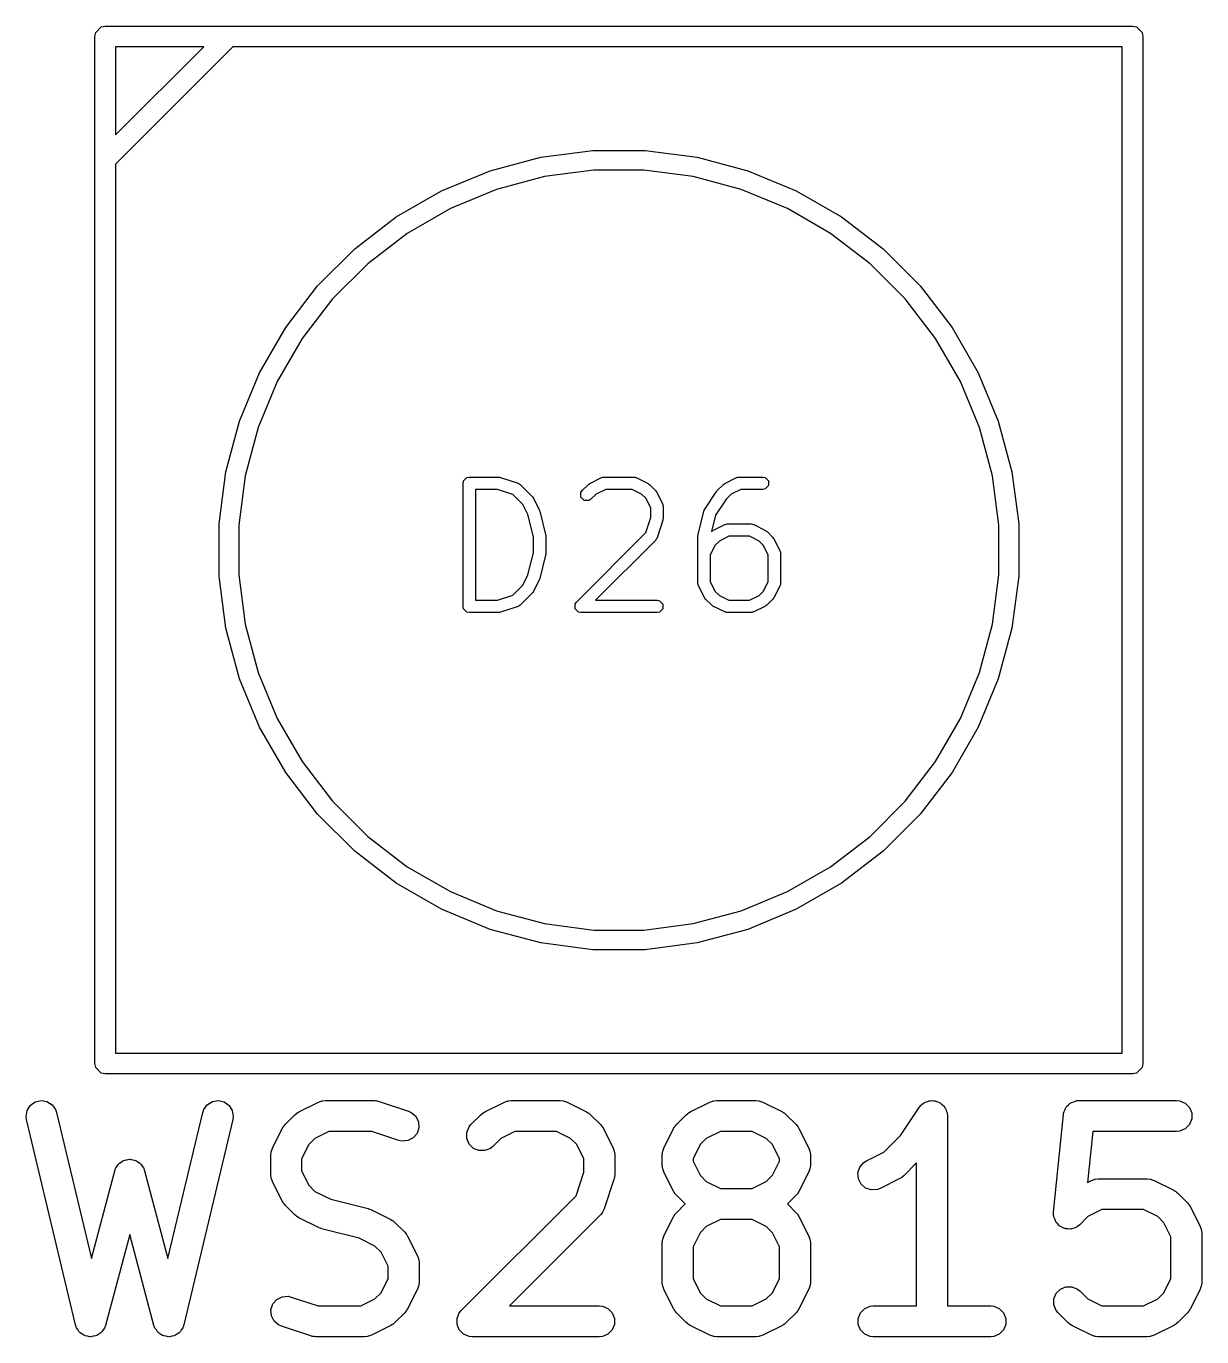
# Model space of a CAD drawing. Extents: x 4.17 to 6.89, y -6.18 to -1.34.
# Drawn here: x 4.2171 to 4.4424, y -2.4342 to -2.1831 of the extents above; entities that cross this region are included whole.
import ezdxf

# ---------------------------------------------------------------- set-up
doc = ezdxf.new("R2010")
doc.units = 0
doc.header["$MEASUREMENT"] = 0
doc.layers.add('BLACK', color=7, linetype='CONTINUOUS')

msp = doc.modelspace()

# ---------------------------------------------------------------- linework, layer by layer
at = {"layer": 'BLACK', "linetype": 'CONTINUOUS'}
for p, q in [((4.23031, -2.18504), (4.23046, -2.18429)), ((4.23031, -2.38189), (4.23031, -2.18504)), ((4.23046, -2.18429), (4.23153, -2.18322)), ((4.23153, -2.18322), (4.23228, -2.18307)), ((4.23228, -2.18307), (4.42913, -2.18307)), ((4.42913, -2.18307), (4.42989, -2.18322)), ((4.42989, -2.18322), (4.43095, -2.18429)), ((4.43095, -2.18429), (4.4311, -2.18504)), ((4.4311, -2.18504), (4.4311, -2.38189)), ((4.25672, -2.18701), (4.23425, -2.20948)), ((4.23425, -2.18701), (4.23425, -2.20391)), ((4.23425, -2.20391), (4.25115, -2.18701)), ((4.25115, -2.18701), (4.23425, -2.18701)), ((4.42717, -2.18701), (4.25672, -2.18701)), ((4.42717, -2.37992), (4.42717, -2.18701)), ((4.31573, -2.20817), (4.32569, -2.20686)), ((4.32569, -2.20686), (4.33573, -2.20686)), ((4.33573, -2.20686), (4.34569, -2.20817)), ((4.23425, -2.20948), (4.23425, -2.37992)), ((4.30603, -2.21077), (4.31573, -2.20817)), ((4.34569, -2.20817), (4.35539, -2.21077)), ((4.29675, -2.21461), (4.30603, -2.21077)), ((4.31647, -2.21188), (4.30725, -2.21435)), ((4.32593, -2.21063), (4.31647, -2.21188)), ((4.33548, -2.21063), (4.32593, -2.21063)), ((4.34495, -2.21188), (4.33548, -2.21063)), ((4.35417, -2.21435), (4.34495, -2.21188)), ((4.35539, -2.21077), (4.36466, -2.21461)), ((4.28806, -2.21963), (4.29675, -2.21461)), ((4.30725, -2.21435), (4.29843, -2.218)), ((4.36299, -2.218), (4.35417, -2.21435)), ((4.36466, -2.21461), (4.37336, -2.21963)), ((4.28009, -2.22574), (4.28806, -2.21963)), ((4.29843, -2.218), (4.29016, -2.22277)), ((4.37126, -2.22277), (4.36299, -2.218)), ((4.37336, -2.21963), (4.38133, -2.22574)), ((4.29016, -2.22277), (4.28258, -2.22859)), ((4.37883, -2.22859), (4.37126, -2.22277)), ((4.27299, -2.23285), (4.28009, -2.22574)), ((4.38133, -2.22574), (4.38843, -2.23285)), ((4.28258, -2.22859), (4.27583, -2.23534)), ((4.38559, -2.23534), (4.37883, -2.22859)), ((4.26688, -2.24081), (4.27299, -2.23285)), ((4.38843, -2.23285), (4.39454, -2.24081)), ((4.27583, -2.23534), (4.27002, -2.24291)), ((4.3914, -2.24291), (4.38559, -2.23534)), ((4.26185, -2.24951), (4.26688, -2.24081)), ((4.27002, -2.24291), (4.26525, -2.25118)), ((4.39617, -2.25118), (4.3914, -2.24291)), ((4.39454, -2.24081), (4.39956, -2.24951)), ((4.25801, -2.25879), (4.26185, -2.24951)), ((4.39956, -2.24951), (4.40341, -2.25879)), ((4.26525, -2.25118), (4.26159, -2.26)), ((4.39983, -2.26), (4.39617, -2.25118)), ((4.25541, -2.26849), (4.25801, -2.25879)), ((4.26159, -2.26), (4.25912, -2.26922)), ((4.4023, -2.26922), (4.39983, -2.26)), ((4.40341, -2.25879), (4.40601, -2.26849)), ((4.2541, -2.27844), (4.25541, -2.26849)), ((4.25912, -2.26922), (4.25787, -2.27869)), ((4.30084, -2.27065), (4.30093, -2.2702)), ((4.30093, -2.2702), (4.30157, -2.26956)), ((4.30157, -2.26956), (4.30202, -2.26947)), ((4.30202, -2.26947), (4.30765, -2.26947)), ((4.30765, -2.26947), (4.30783, -2.2695)), ((4.30783, -2.2695), (4.30802, -2.26953)), ((4.30802, -2.26953), (4.3114, -2.27065)), ((4.32512, -2.27072), (4.32737, -2.26959)), ((4.32737, -2.26959), (4.32743, -2.26958)), ((4.32743, -2.26958), (4.32744, -2.26956)), ((4.32744, -2.26956), (4.32763, -2.26952)), ((4.32763, -2.26952), (4.32781, -2.26947)), ((4.32781, -2.26947), (4.32784, -2.26948)), ((4.32784, -2.26948), (4.3279, -2.26947)), ((4.3279, -2.26947), (4.33352, -2.26947)), ((4.33352, -2.26947), (4.33358, -2.26948)), ((4.33358, -2.26948), (4.3336, -2.26947)), ((4.3336, -2.26947), (4.33379, -2.26952)), ((4.33379, -2.26952), (4.33397, -2.26956)), ((4.33397, -2.26956), (4.33399, -2.26958)), ((4.33399, -2.26958), (4.33405, -2.26959)), ((4.33405, -2.26959), (4.3363, -2.27072)), ((4.35099, -2.27072), (4.35324, -2.26959)), ((4.35324, -2.26959), (4.3533, -2.26958)), ((4.3533, -2.26958), (4.35332, -2.26956)), ((4.35332, -2.26956), (4.3535, -2.26952)), ((4.3535, -2.26952), (4.35368, -2.26947)), ((4.35368, -2.26947), (4.35371, -2.26948)), ((4.35371, -2.26948), (4.35377, -2.26947)), ((4.35377, -2.26947), (4.35827, -2.26947)), ((4.35827, -2.26947), (4.35872, -2.26956)), ((4.35872, -2.26956), (4.35936, -2.2702)), ((4.35936, -2.2702), (4.35936, -2.2711)), ((4.40354, -2.27869), (4.4023, -2.26922)), ((4.40601, -2.26849), (4.40732, -2.27844)), ((4.30084, -2.29427), (4.30084, -2.27065)), ((4.30746, -2.27183), (4.30321, -2.27183)), ((4.30321, -2.27183), (4.30321, -2.29309)), ((4.31039, -2.2728), (4.30746, -2.27183)), ((4.3123, -2.27472), (4.31039, -2.2728)), ((4.3114, -2.27065), (4.31145, -2.27068)), ((4.31145, -2.27068), (4.31148, -2.27068)), ((4.31148, -2.27068), (4.31163, -2.27079)), ((4.31163, -2.27079), (4.3118, -2.27088)), ((4.3118, -2.27088), (4.31181, -2.2709)), ((4.31181, -2.2709), (4.31186, -2.27094)), ((4.31186, -2.27094), (4.31411, -2.27319)), ((4.32343, -2.27245), (4.32369, -2.27206)), ((4.32343, -2.27335), (4.32343, -2.27245)), ((4.32369, -2.27206), (4.32481, -2.27094)), ((4.32481, -2.27094), (4.32497, -2.27083)), ((4.32497, -2.27083), (4.32512, -2.27072)), ((4.32635, -2.27274), (4.32536, -2.27373)), ((4.32818, -2.27183), (4.32635, -2.27274)), ((4.33324, -2.27183), (4.32818, -2.27183)), ((4.33507, -2.27274), (4.33324, -2.27183)), ((4.33592, -2.2736), (4.33507, -2.27274)), ((4.3363, -2.27072), (4.33645, -2.27083)), ((4.33645, -2.27083), (4.33661, -2.27094)), ((4.33661, -2.27094), (4.33773, -2.27206)), ((4.33773, -2.27206), (4.33784, -2.27222)), ((4.33784, -2.27222), (4.33795, -2.27237)), ((4.33795, -2.27237), (4.33908, -2.27462)), ((4.34716, -2.27562), (4.34941, -2.27224)), ((4.34941, -2.27224), (4.34949, -2.27216)), ((4.34949, -2.27216), (4.34956, -2.27206)), ((4.34956, -2.27206), (4.35068, -2.27094)), ((4.35068, -2.27094), (4.35084, -2.27083)), ((4.35084, -2.27083), (4.35099, -2.27072)), ((4.35222, -2.27274), (4.35131, -2.27365)), ((4.35405, -2.27183), (4.35222, -2.27274)), ((4.35827, -2.27183), (4.35405, -2.27183)), ((4.35872, -2.27174), (4.35827, -2.27183)), ((4.35936, -2.2711), (4.35872, -2.27174)), ((4.31328, -2.27668), (4.3123, -2.27472)), ((4.31411, -2.27319), (4.31421, -2.27334)), ((4.31421, -2.27334), (4.31433, -2.27349)), ((4.31433, -2.27349), (4.31545, -2.27574)), ((4.32407, -2.27399), (4.32343, -2.27335)), ((4.32497, -2.27399), (4.32407, -2.27399)), ((4.32536, -2.27373), (4.32497, -2.27399)), ((4.33684, -2.27543), (4.33592, -2.2736)), ((4.33684, -2.27721), (4.33684, -2.27543)), ((4.33908, -2.27462), (4.33909, -2.27468)), ((4.33909, -2.27468), (4.33911, -2.2747)), ((4.33911, -2.2747), (4.33915, -2.27488)), ((4.33915, -2.27488), (4.3392, -2.27506)), ((4.3392, -2.27506), (4.33919, -2.27509)), ((4.33919, -2.27509), (4.3392, -2.27515)), ((4.3392, -2.27515), (4.3392, -2.2774)), ((4.34708, -2.2758), (4.34716, -2.27562)), ((4.35131, -2.27365), (4.34924, -2.27676)), ((4.31434, -2.28092), (4.31328, -2.27668)), ((4.31545, -2.27574), (4.31549, -2.27587)), ((4.31549, -2.27587), (4.31554, -2.27599)), ((4.31554, -2.27599), (4.31667, -2.28048)), ((4.33586, -2.28013), (4.33684, -2.27721)), ((4.33914, -2.27777), (4.33802, -2.28114)), ((4.33916, -2.27758), (4.33914, -2.27777)), ((4.3392, -2.2774), (4.33916, -2.27758)), ((4.34587, -2.28048), (4.347, -2.27599)), ((4.347, -2.27599), (4.34708, -2.2758)), ((4.34924, -2.27676), (4.34845, -2.27993)), ((4.2541, -2.27869), (4.2541, -2.27844)), ((4.2541, -2.28849), (4.2541, -2.27869)), ((4.25787, -2.27869), (4.25787, -2.28824)), ((4.31667, -2.28048), (4.31668, -2.28063)), ((4.31668, -2.28063), (4.3167, -2.28077)), ((4.32256, -2.29343), (4.33586, -2.28013)), ((4.34584, -2.28077), (4.34587, -2.28063)), ((4.34587, -2.28063), (4.34587, -2.28048)), ((4.34845, -2.27993), (4.34859, -2.27983)), ((4.34859, -2.27983), (4.34874, -2.27971)), ((4.34874, -2.27971), (4.35099, -2.27859)), ((4.35099, -2.27859), (4.35105, -2.27857)), ((4.35105, -2.27857), (4.35107, -2.27856)), ((4.35107, -2.27856), (4.35125, -2.27852)), ((4.35125, -2.27852), (4.35143, -2.27847)), ((4.35143, -2.27847), (4.35146, -2.27848)), ((4.35146, -2.27848), (4.35152, -2.27847)), ((4.35152, -2.27847), (4.35602, -2.27847)), ((4.35602, -2.27847), (4.35608, -2.27848)), ((4.35608, -2.27848), (4.3561, -2.27847)), ((4.3561, -2.27847), (4.35628, -2.27852)), ((4.35628, -2.27852), (4.35647, -2.27856)), ((4.35647, -2.27856), (4.35649, -2.27857)), ((4.35649, -2.27857), (4.35655, -2.27859)), ((4.35655, -2.27859), (4.3588, -2.27971)), ((4.3588, -2.27971), (4.35895, -2.27983)), ((4.35895, -2.27983), (4.3591, -2.27994)), ((4.3591, -2.27994), (4.36023, -2.28106)), ((4.40354, -2.28824), (4.40354, -2.27869)), ((4.40732, -2.27844), (4.40732, -2.28849)), ((4.31434, -2.284), (4.31434, -2.28092)), ((4.3167, -2.28077), (4.3167, -2.28415)), ((4.33773, -2.28161), (4.32625, -2.29309)), ((4.33776, -2.28156), (4.33773, -2.28161)), ((4.33779, -2.28155), (4.33776, -2.28156)), ((4.33788, -2.28138), (4.33779, -2.28155)), ((4.33799, -2.28122), (4.33788, -2.28138)), ((4.33802, -2.28114), (4.33799, -2.2812)), ((4.33799, -2.2812), (4.33799, -2.28122)), ((4.34584, -2.28977), (4.34584, -2.28077)), ((4.34911, -2.2826), (4.3482, -2.28442)), ((4.34997, -2.28174), (4.34911, -2.2826)), ((4.3518, -2.28083), (4.34997, -2.28174)), ((4.35574, -2.28083), (4.3518, -2.28083)), ((4.35757, -2.28174), (4.35574, -2.28083)), ((4.35842, -2.2826), (4.35757, -2.28174)), ((4.35934, -2.28442), (4.35842, -2.2826)), ((4.36023, -2.28106), (4.36033, -2.28122)), ((4.36033, -2.28122), (4.36045, -2.28137)), ((4.36045, -2.28137), (4.36157, -2.28362)), ((4.31328, -2.28823), (4.31434, -2.284)), ((4.31667, -2.28443), (4.31554, -2.28893)), ((4.31668, -2.28429), (4.31667, -2.28443)), ((4.3167, -2.28415), (4.31668, -2.28429)), ((4.3482, -2.28442), (4.3482, -2.28949)), ((4.35934, -2.28949), (4.35934, -2.28442)), ((4.36157, -2.28362), (4.36159, -2.28367)), ((4.36159, -2.28367), (4.36161, -2.28369)), ((4.36161, -2.28369), (4.36165, -2.28388)), ((4.36165, -2.28388), (4.3617, -2.28406)), ((4.3617, -2.28406), (4.36169, -2.28409)), ((4.36169, -2.28409), (4.3617, -2.28415)), ((4.3617, -2.28415), (4.3617, -2.28977)), ((4.25541, -2.29844), (4.2541, -2.28849)), ((4.25787, -2.28824), (4.25912, -2.2977)), ((4.31039, -2.29211), (4.3123, -2.2902)), ((4.3123, -2.2902), (4.31328, -2.28823)), ((4.31545, -2.28917), (4.31433, -2.29142)), ((4.31549, -2.28905), (4.31545, -2.28917)), ((4.31554, -2.28893), (4.31549, -2.28905)), ((4.34585, -2.28983), (4.34584, -2.28977)), ((4.34584, -2.28985), (4.34585, -2.28983)), ((4.34589, -2.29004), (4.34584, -2.28985)), ((4.34593, -2.29022), (4.34589, -2.29004)), ((4.34595, -2.29024), (4.34593, -2.29022)), ((4.34596, -2.2903), (4.34595, -2.29024)), ((4.34709, -2.29255), (4.34596, -2.2903)), ((4.3482, -2.28949), (4.34911, -2.29132)), ((4.35842, -2.29132), (4.35934, -2.28949)), ((4.36157, -2.2903), (4.36045, -2.29255)), ((4.36159, -2.29024), (4.36157, -2.2903)), ((4.36161, -2.29022), (4.36159, -2.29024)), ((4.36165, -2.29004), (4.36161, -2.29022)), ((4.3617, -2.28985), (4.36165, -2.29004)), ((4.3617, -2.28977), (4.36169, -2.28983)), ((4.36169, -2.28983), (4.3617, -2.28985)), ((4.4023, -2.2977), (4.40354, -2.28824)), ((4.40732, -2.28849), (4.40601, -2.29844)), ((4.30321, -2.29309), (4.30746, -2.29309)), ((4.30746, -2.29309), (4.31039, -2.29211)), ((4.31411, -2.29173), (4.31186, -2.29398)), ((4.31421, -2.29157), (4.31411, -2.29173)), ((4.31433, -2.29142), (4.31421, -2.29157)), ((4.32625, -2.29309), (4.33802, -2.29309)), ((4.33802, -2.29309), (4.33847, -2.29318)), ((4.33847, -2.29318), (4.33911, -2.29382)), ((4.3472, -2.2927), (4.34709, -2.29255)), ((4.34731, -2.29286), (4.3472, -2.2927)), ((4.34843, -2.29398), (4.34731, -2.29286)), ((4.34911, -2.29132), (4.34997, -2.29217)), ((4.34997, -2.29217), (4.3518, -2.29309)), ((4.3518, -2.29309), (4.35574, -2.29309)), ((4.35574, -2.29309), (4.35757, -2.29217)), ((4.35757, -2.29217), (4.35842, -2.29132)), ((4.36023, -2.29286), (4.3591, -2.29398)), ((4.36033, -2.2927), (4.36023, -2.29286)), ((4.36045, -2.29255), (4.36033, -2.2927)), ((4.30093, -2.29472), (4.30084, -2.29427)), ((4.30157, -2.29536), (4.30093, -2.29472)), ((4.30093, -2.29472), (4.30093, -2.29472)), ((4.30202, -2.29545), (4.30157, -2.29536)), ((4.30765, -2.29545), (4.30202, -2.29545)), ((4.30783, -2.29541), (4.30765, -2.29545)), ((4.30802, -2.29539), (4.30783, -2.29541)), ((4.3114, -2.29427), (4.30802, -2.29539)), ((4.31145, -2.29424), (4.3114, -2.29427)), ((4.31148, -2.29424), (4.31145, -2.29424)), ((4.31163, -2.29413), (4.31148, -2.29424)), ((4.3118, -2.29404), (4.31163, -2.29413)), ((4.31181, -2.29401), (4.3118, -2.29404)), ((4.31186, -2.29398), (4.31181, -2.29401)), ((4.32231, -2.29382), (4.32256, -2.29343)), ((4.32231, -2.29472), (4.32231, -2.29382)), ((4.32231, -2.29382), (4.32231, -2.29382)), ((4.32295, -2.29536), (4.32231, -2.29472)), ((4.3234, -2.29545), (4.32295, -2.29536)), ((4.33802, -2.29545), (4.3234, -2.29545)), ((4.33847, -2.29536), (4.33802, -2.29545)), ((4.33911, -2.29472), (4.33847, -2.29536)), ((4.33911, -2.29382), (4.33911, -2.29472)), ((4.34859, -2.29409), (4.34843, -2.29398)), ((4.34874, -2.2942), (4.34859, -2.29409)), ((4.35099, -2.29533), (4.34874, -2.2942)), ((4.35105, -2.29534), (4.35099, -2.29533)), ((4.35107, -2.29536), (4.35105, -2.29534)), ((4.35125, -2.2954), (4.35107, -2.29536)), ((4.35143, -2.29545), (4.35125, -2.2954)), ((4.35146, -2.29544), (4.35143, -2.29545)), ((4.35152, -2.29545), (4.35146, -2.29544)), ((4.35602, -2.29545), (4.35152, -2.29545)), ((4.35608, -2.29544), (4.35602, -2.29545)), ((4.3561, -2.29545), (4.35608, -2.29544)), ((4.35628, -2.2954), (4.3561, -2.29545)), ((4.35647, -2.29536), (4.35628, -2.2954)), ((4.35649, -2.29534), (4.35647, -2.29536)), ((4.35655, -2.29533), (4.35649, -2.29534)), ((4.3588, -2.2942), (4.35655, -2.29533)), ((4.35895, -2.29409), (4.3588, -2.2942)), ((4.3591, -2.29398), (4.35895, -2.29409)), ((4.25912, -2.2977), (4.26159, -2.30693)), ((4.39983, -2.30693), (4.4023, -2.2977)), ((4.25801, -2.30814), (4.25541, -2.29844)), ((4.40601, -2.29844), (4.40341, -2.30814)), ((4.26185, -2.31742), (4.25801, -2.30814)), ((4.26159, -2.30693), (4.26525, -2.31575)), ((4.39617, -2.31575), (4.39983, -2.30693)), ((4.40341, -2.30814), (4.39956, -2.31742)), ((4.26525, -2.31575), (4.27002, -2.32402)), ((4.3914, -2.32402), (4.39617, -2.31575)), ((4.26688, -2.32612), (4.26185, -2.31742)), ((4.39956, -2.31742), (4.39454, -2.32612)), ((4.27002, -2.32402), (4.27583, -2.33159)), ((4.38559, -2.33159), (4.3914, -2.32402)), ((4.27299, -2.33408), (4.26688, -2.32612)), ((4.39454, -2.32612), (4.38843, -2.33408)), ((4.27583, -2.33159), (4.28258, -2.33834)), ((4.37883, -2.33834), (4.38559, -2.33159)), ((4.28009, -2.34118), (4.27299, -2.33408)), ((4.38843, -2.33408), (4.38133, -2.34118)), ((4.28258, -2.33834), (4.29016, -2.34415)), ((4.37126, -2.34415), (4.37883, -2.33834)), ((4.28806, -2.3473), (4.28009, -2.34118)), ((4.38133, -2.34118), (4.37336, -2.3473)), ((4.29016, -2.34415), (4.29843, -2.34893)), ((4.36299, -2.34893), (4.37126, -2.34415)), ((4.29675, -2.35232), (4.28806, -2.3473)), ((4.37336, -2.3473), (4.36466, -2.35232)), ((4.29843, -2.34893), (4.30725, -2.35258)), ((4.35417, -2.35258), (4.36299, -2.34893)), ((4.30603, -2.35616), (4.29675, -2.35232)), ((4.30725, -2.35258), (4.31647, -2.35505)), ((4.34495, -2.35505), (4.35417, -2.35258)), ((4.36466, -2.35232), (4.35539, -2.35616)), ((4.31647, -2.35505), (4.32593, -2.3563)), ((4.33548, -2.3563), (4.34495, -2.35505)), ((4.31573, -2.35876), (4.30603, -2.35616)), ((4.32593, -2.3563), (4.33548, -2.3563)), ((4.35539, -2.35616), (4.34569, -2.35876)), ((4.32569, -2.36007), (4.31573, -2.35876)), ((4.33573, -2.36007), (4.32569, -2.36007)), ((4.34569, -2.35876), (4.33573, -2.36007)), ((4.23425, -2.37992), (4.42717, -2.37992)), ((4.23046, -2.38264), (4.23031, -2.38189)), ((4.23153, -2.38371), (4.23046, -2.38264)), ((4.43095, -2.38264), (4.42989, -2.38371)), ((4.4311, -2.38189), (4.43095, -2.38264)), ((4.23228, -2.38386), (4.23153, -2.38371)), ((4.42913, -2.38386), (4.23228, -2.38386)), ((4.42989, -2.38371), (4.42913, -2.38386)), ((4.21715, -2.39203), (4.21733, -2.39089)), ((4.21733, -2.39089), (4.21793, -2.38991)), ((4.21793, -2.38991), (4.21887, -2.38924)), ((4.21887, -2.38924), (4.21999, -2.38897)), ((4.21999, -2.38897), (4.22112, -2.38915)), ((4.22112, -2.38915), (4.22211, -2.38976)), ((4.22211, -2.38976), (4.22278, -2.39069)), ((4.22278, -2.39069), (4.22297, -2.39124)), ((4.25097, -2.39124), (4.25116, -2.39069)), ((4.25116, -2.39069), (4.25183, -2.38976)), ((4.25183, -2.38976), (4.25282, -2.38915)), ((4.25282, -2.38915), (4.25395, -2.38897)), ((4.25395, -2.38897), (4.25507, -2.38924)), ((4.25507, -2.38924), (4.25601, -2.38991)), ((4.25601, -2.38991), (4.25661, -2.39089)), ((4.25661, -2.39089), (4.25679, -2.39203)), ((4.26915, -2.39131), (4.2694, -2.39116)), ((4.2694, -2.39116), (4.27315, -2.38928)), ((4.27315, -2.38928), (4.27369, -2.38907)), ((4.27369, -2.38907), (4.27379, -2.38907)), ((4.27379, -2.38907), (4.27389, -2.38903)), ((4.27389, -2.38903), (4.27447, -2.38897)), ((4.27447, -2.38897), (4.28384, -2.38897)), ((4.28384, -2.38897), (4.28413, -2.389)), ((4.28413, -2.389), (4.28421, -2.38899)), ((4.28421, -2.38899), (4.28431, -2.38902)), ((4.28431, -2.38902), (4.28442, -2.38903)), ((4.28442, -2.38903), (4.28449, -2.38906)), ((4.28449, -2.38906), (4.28477, -2.38912)), ((4.28477, -2.38912), (4.2904, -2.391)), ((4.2904, -2.391), (4.29093, -2.39123)), ((4.30477, -2.39131), (4.30502, -2.39116)), ((4.30502, -2.39116), (4.30877, -2.38928)), ((4.30877, -2.38928), (4.30931, -2.38907)), ((4.30931, -2.38907), (4.30941, -2.38907)), ((4.30941, -2.38907), (4.30951, -2.38903)), ((4.30951, -2.38903), (4.31009, -2.38897)), ((4.31009, -2.38897), (4.31946, -2.38897)), ((4.31946, -2.38897), (4.32004, -2.38903)), ((4.32004, -2.38903), (4.32013, -2.38907)), ((4.32013, -2.38907), (4.32024, -2.38907)), ((4.32024, -2.38907), (4.32078, -2.38928)), ((4.32078, -2.38928), (4.32453, -2.39116)), ((4.32453, -2.39116), (4.32478, -2.39131)), ((4.34414, -2.39131), (4.34439, -2.39116)), ((4.34439, -2.39116), (4.34814, -2.38928)), ((4.34814, -2.38928), (4.34868, -2.38907)), ((4.34868, -2.38907), (4.34878, -2.38907)), ((4.34878, -2.38907), (4.34888, -2.38903)), ((4.34888, -2.38903), (4.34946, -2.38897)), ((4.34946, -2.38897), (4.35696, -2.38897)), ((4.35696, -2.38897), (4.35753, -2.38903)), ((4.35753, -2.38903), (4.35763, -2.38907)), ((4.35763, -2.38907), (4.35774, -2.38907)), ((4.35774, -2.38907), (4.35828, -2.38928)), ((4.35828, -2.38928), (4.36203, -2.39116)), ((4.36203, -2.39116), (4.36227, -2.39131)), ((4.38466, -2.39567), (4.38824, -2.39028)), ((4.38824, -2.39028), (4.38825, -2.39028)), ((4.38825, -2.39028), (4.38861, -2.38984)), ((4.38825, -2.39028), (4.38825, -2.39028)), ((4.38825, -2.39028), (4.38825, -2.39028)), ((4.38861, -2.38984), (4.38885, -2.38967)), ((4.38885, -2.38967), (4.38906, -2.38947)), ((4.38906, -2.38947), (4.38933, -2.38936)), ((4.38933, -2.38936), (4.38957, -2.3892)), ((4.38957, -2.3892), (4.38985, -2.38914)), ((4.38985, -2.38914), (4.39013, -2.38903)), ((4.39013, -2.38903), (4.39041, -2.38903)), ((4.39041, -2.38903), (4.3907, -2.38897)), ((4.3907, -2.38897), (4.39098, -2.38903)), ((4.39098, -2.38903), (4.39128, -2.38903)), ((4.39128, -2.38903), (4.39154, -2.38914)), ((4.39154, -2.38914), (4.39183, -2.38919)), ((4.39183, -2.38919), (4.39207, -2.38936)), ((4.39207, -2.38936), (4.39234, -2.38947)), ((4.39234, -2.38947), (4.39255, -2.38967)), ((4.39255, -2.38967), (4.39279, -2.38983)), ((4.39279, -2.38983), (4.39295, -2.39007)), ((4.39295, -2.39007), (4.39316, -2.39028)), ((4.39316, -2.39028), (4.39327, -2.39055)), ((4.39327, -2.39055), (4.39343, -2.39079)), ((4.39343, -2.39079), (4.39349, -2.39108)), ((4.39349, -2.39108), (4.3936, -2.39135)), ((4.41595, -2.39128), (4.416, -2.39106)), ((4.416, -2.39106), (4.4162, -2.39068)), ((4.4162, -2.39068), (4.41637, -2.39028)), ((4.41637, -2.39028), (4.41647, -2.39018)), ((4.41647, -2.39018), (4.41654, -2.39005)), ((4.41654, -2.39005), (4.41688, -2.38977)), ((4.41688, -2.38977), (4.41718, -2.38947)), ((4.41718, -2.38947), (4.41732, -2.38941)), ((4.41732, -2.38941), (4.41743, -2.38932)), ((4.41743, -2.38932), (4.41785, -2.38919)), ((4.41785, -2.38919), (4.41825, -2.38903)), ((4.41825, -2.38903), (4.41847, -2.389)), ((4.41847, -2.389), (4.41854, -2.38898)), ((4.41854, -2.38898), (4.41861, -2.38899)), ((4.41861, -2.38899), (4.41882, -2.38897)), ((4.41882, -2.38897), (4.43757, -2.38897)), ((4.43757, -2.38897), (4.43815, -2.38903)), ((4.43815, -2.38903), (4.43921, -2.38947)), ((4.43921, -2.38947), (4.44003, -2.39028)), ((4.44003, -2.39028), (4.44047, -2.39135)), ((4.21723, -2.39261), (4.21715, -2.39203)), ((4.2266, -2.43198), (4.21723, -2.39261)), ((4.22297, -2.39124), (4.22963, -2.41922)), ((4.24431, -2.41922), (4.25097, -2.39124)), ((4.25672, -2.39261), (4.24734, -2.43198)), ((4.25679, -2.39203), (4.25672, -2.39261)), ((4.26657, -2.39381), (4.26675, -2.39358)), ((4.26675, -2.39358), (4.26863, -2.39171)), ((4.26863, -2.39171), (4.26885, -2.39152)), ((4.26885, -2.39152), (4.26891, -2.39146)), ((4.26891, -2.39146), (4.26899, -2.39141)), ((4.26899, -2.39141), (4.26908, -2.39134)), ((4.26908, -2.39134), (4.26915, -2.39131)), ((4.29093, -2.39123), (4.2918, -2.39199)), ((4.2918, -2.39199), (4.29231, -2.39302)), ((4.29231, -2.39302), (4.29239, -2.39417)), ((4.30201, -2.39403), (4.30237, -2.39358)), ((4.30237, -2.39358), (4.30425, -2.39171)), ((4.30425, -2.39171), (4.30448, -2.39152)), ((4.30448, -2.39152), (4.30453, -2.39146)), ((4.30453, -2.39146), (4.30462, -2.39141)), ((4.30462, -2.39141), (4.3047, -2.39134)), ((4.3047, -2.39134), (4.30477, -2.39131)), ((4.32478, -2.39131), (4.32485, -2.39134)), ((4.32485, -2.39134), (4.32493, -2.39141)), ((4.32493, -2.39141), (4.32502, -2.39146)), ((4.32502, -2.39146), (4.32507, -2.39152)), ((4.32507, -2.39152), (4.3253, -2.39171)), ((4.3253, -2.39171), (4.32717, -2.39358)), ((4.32717, -2.39358), (4.32736, -2.39381)), ((4.34156, -2.39381), (4.34174, -2.39358)), ((4.34174, -2.39358), (4.34362, -2.39171)), ((4.34362, -2.39171), (4.34385, -2.39152)), ((4.34385, -2.39152), (4.3439, -2.39146)), ((4.3439, -2.39146), (4.34399, -2.39141)), ((4.34399, -2.39141), (4.34407, -2.39134)), ((4.34407, -2.39134), (4.34414, -2.39131)), ((4.36227, -2.39131), (4.36235, -2.39134)), ((4.36235, -2.39134), (4.36243, -2.39141)), ((4.36243, -2.39141), (4.36252, -2.39146)), ((4.36252, -2.39146), (4.36257, -2.39152)), ((4.36257, -2.39152), (4.36279, -2.39171)), ((4.36279, -2.39171), (4.36467, -2.39358)), ((4.36467, -2.39358), (4.36485, -2.39381)), ((4.3936, -2.39135), (4.39365, -2.39192)), ((4.39365, -2.39192), (4.39365, -2.39192)), ((4.39365, -2.39192), (4.39365, -2.39192)), ((4.39365, -2.39192), (4.39365, -2.39192)), ((4.39365, -2.39192), (4.39365, -2.42834)), ((4.41401, -2.41038), (4.41588, -2.39163)), ((4.41588, -2.39163), (4.41593, -2.39142)), ((4.41593, -2.39135), (4.41595, -2.39128)), ((4.41593, -2.39142), (4.41593, -2.39135)), ((4.44003, -2.39356), (4.43921, -2.39438)), ((4.44047, -2.3925), (4.44003, -2.39356)), ((4.44047, -2.39135), (4.44047, -2.3925)), ((4.26433, -2.3981), (4.2662, -2.39435)), ((4.2662, -2.39435), (4.26636, -2.3941)), ((4.26636, -2.3941), (4.26639, -2.39403)), ((4.26639, -2.39403), (4.26645, -2.39395)), ((4.26645, -2.39395), (4.26651, -2.39386)), ((4.26651, -2.39386), (4.26657, -2.39381)), ((4.27516, -2.39487), (4.27247, -2.39622)), ((4.28336, -2.39487), (4.27516, -2.39487)), ((4.28853, -2.3966), (4.28336, -2.39487)), ((4.29127, -2.39613), (4.29024, -2.39664)), ((4.29203, -2.39526), (4.29127, -2.39613)), ((4.29239, -2.39417), (4.29203, -2.39526)), ((4.30157, -2.3951), (4.30201, -2.39403)), ((4.30157, -2.39625), (4.30157, -2.3951)), ((4.31078, -2.39487), (4.30809, -2.39622)), ((4.31876, -2.39487), (4.31078, -2.39487)), ((4.32146, -2.39622), (4.31876, -2.39487)), ((4.32736, -2.39381), (4.32742, -2.39386)), ((4.32742, -2.39386), (4.32747, -2.39395)), ((4.32747, -2.39395), (4.32754, -2.39403)), ((4.32754, -2.39403), (4.32757, -2.3941)), ((4.32757, -2.3941), (4.32773, -2.39435)), ((4.32773, -2.39435), (4.3296, -2.3981)), ((4.33932, -2.3981), (4.34119, -2.39435)), ((4.34119, -2.39435), (4.34135, -2.3941)), ((4.34135, -2.3941), (4.34138, -2.39403)), ((4.34138, -2.39403), (4.34144, -2.39395)), ((4.34144, -2.39395), (4.3415, -2.39386)), ((4.3415, -2.39386), (4.34156, -2.39381)), ((4.35015, -2.39487), (4.34746, -2.39622)), ((4.35626, -2.39487), (4.35015, -2.39487)), ((4.35896, -2.39622), (4.35626, -2.39487)), ((4.36485, -2.39381), (4.36491, -2.39386)), ((4.36491, -2.39386), (4.36497, -2.39395)), ((4.36497, -2.39395), (4.36503, -2.39403)), ((4.36503, -2.39403), (4.36506, -2.3941)), ((4.36506, -2.3941), (4.36522, -2.39435)), ((4.36522, -2.39435), (4.3671, -2.3981)), ((4.38145, -2.39887), (4.38466, -2.39567)), ((4.42149, -2.39487), (4.42052, -2.40465)), ((4.43757, -2.39487), (4.42149, -2.39487)), ((4.43815, -2.39482), (4.43757, -2.39487)), ((4.43921, -2.39438), (4.43815, -2.39482)), ((4.26411, -2.39875), (4.26412, -2.39864)), ((4.26412, -2.39864), (4.26433, -2.3981)), ((4.27127, -2.39742), (4.26992, -2.40012)), ((4.27247, -2.39622), (4.27127, -2.39742)), ((4.28909, -2.39673), (4.28853, -2.3966)), ((4.29024, -2.39664), (4.28909, -2.39673)), ((4.30201, -2.39731), (4.30157, -2.39625)), ((4.30282, -2.39813), (4.30201, -2.39731)), ((4.30389, -2.39857), (4.30282, -2.39813)), ((4.30504, -2.39857), (4.30389, -2.39857)), ((4.3061, -2.39813), (4.30504, -2.39857)), ((4.30655, -2.39776), (4.3061, -2.39813)), ((4.30809, -2.39622), (4.30655, -2.39776)), ((4.32266, -2.39742), (4.32146, -2.39622)), ((4.32401, -2.40012), (4.32266, -2.39742)), ((4.3296, -2.3981), (4.32981, -2.39864)), ((4.32981, -2.39864), (4.32981, -2.39875)), ((4.3391, -2.39875), (4.33911, -2.39864)), ((4.33911, -2.39864), (4.33932, -2.3981)), ((4.34626, -2.39742), (4.34491, -2.40012)), ((4.34746, -2.39622), (4.34626, -2.39742)), ((4.36015, -2.39742), (4.35896, -2.39622)), ((4.3615, -2.40012), (4.36015, -2.39742)), ((4.3671, -2.3981), (4.3673, -2.39864)), ((4.3673, -2.39864), (4.36731, -2.39875)), ((4.23456, -2.40156), (4.23475, -2.40122)), ((4.23475, -2.40122), (4.2349, -2.4011)), ((4.2349, -2.4011), (4.23502, -2.40095)), ((4.23502, -2.40095), (4.23536, -2.40076)), ((4.23536, -2.40076), (4.23567, -2.40052)), ((4.23567, -2.40052), (4.23585, -2.40047)), ((4.23585, -2.40047), (4.23602, -2.40038)), ((4.23602, -2.40038), (4.2364, -2.40032)), ((4.2364, -2.40032), (4.23678, -2.40022)), ((4.23678, -2.40022), (4.23697, -2.40025)), ((4.23697, -2.40025), (4.23716, -2.40022)), ((4.23716, -2.40022), (4.23754, -2.40032)), ((4.23754, -2.40032), (4.23792, -2.40038)), ((4.23792, -2.40038), (4.23809, -2.40047)), ((4.23809, -2.40047), (4.23827, -2.40052)), ((4.23827, -2.40052), (4.23858, -2.40076)), ((4.23858, -2.40076), (4.23892, -2.40095)), ((4.23892, -2.40095), (4.23904, -2.4011)), ((4.23904, -2.4011), (4.23919, -2.40122)), ((4.23919, -2.40122), (4.23938, -2.40156)), ((4.26401, -2.39942), (4.26407, -2.39885)), ((4.26401, -2.40317), (4.26401, -2.39942)), ((4.26407, -2.39885), (4.26411, -2.39875)), ((4.26992, -2.40012), (4.26992, -2.40247)), ((4.32401, -2.40269), (4.32401, -2.40012)), ((4.32981, -2.39875), (4.32986, -2.39885)), ((4.32986, -2.39885), (4.32991, -2.39942)), ((4.32991, -2.39942), (4.32991, -2.40317)), ((4.339, -2.39942), (4.33906, -2.39885)), ((4.339, -2.4013), (4.339, -2.39942)), ((4.33906, -2.39885), (4.3391, -2.39875)), ((4.34491, -2.40012), (4.34491, -2.4006)), ((4.34491, -2.4006), (4.34626, -2.4033)), ((4.36015, -2.4033), (4.3615, -2.4006)), ((4.3615, -2.4006), (4.3615, -2.40012)), ((4.36731, -2.39875), (4.36735, -2.39885)), ((4.36735, -2.39885), (4.36741, -2.39942)), ((4.36741, -2.39942), (4.36741, -2.4013)), ((4.37689, -2.40171), (4.37764, -2.40084)), ((4.37764, -2.40084), (4.37813, -2.40053)), ((4.37813, -2.40053), (4.38145, -2.39887)), ((4.38775, -2.40093), (4.38529, -2.40338)), ((4.38775, -2.42834), (4.38775, -2.40093)), ((4.22963, -2.41922), (4.23412, -2.40241)), ((4.23412, -2.40241), (4.23417, -2.40227)), ((4.23417, -2.40227), (4.23418, -2.40222)), ((4.23418, -2.40222), (4.23421, -2.40215)), ((4.23421, -2.40215), (4.23432, -2.40187)), ((4.23432, -2.40187), (4.23456, -2.40156)), ((4.23938, -2.40156), (4.23962, -2.40187)), ((4.23962, -2.40187), (4.23973, -2.40215)), ((4.23973, -2.40215), (4.23977, -2.40222)), ((4.23977, -2.40222), (4.23977, -2.40227)), ((4.23977, -2.40227), (4.23982, -2.40241)), ((4.23982, -2.40241), (4.24431, -2.41922)), ((4.26407, -2.40375), (4.26401, -2.40317)), ((4.26992, -2.40247), (4.27127, -2.40517)), ((4.3225, -2.4072), (4.32401, -2.40269)), ((4.32987, -2.40364), (4.32986, -2.40375)), ((4.32989, -2.40354), (4.32987, -2.40364)), ((4.32991, -2.40317), (4.32988, -2.40346)), ((4.32988, -2.40346), (4.32989, -2.40354)), ((4.33906, -2.40187), (4.339, -2.4013)), ((4.3391, -2.40197), (4.33906, -2.40187)), ((4.33911, -2.40208), (4.3391, -2.40197)), ((4.33932, -2.40262), (4.33911, -2.40208)), ((4.34119, -2.40637), (4.33932, -2.40262)), ((4.34626, -2.4033), (4.34746, -2.40449)), ((4.35896, -2.40449), (4.36015, -2.4033)), ((4.3671, -2.40262), (4.36522, -2.40637)), ((4.3673, -2.40208), (4.3671, -2.40262)), ((4.36731, -2.40197), (4.3673, -2.40208)), ((4.36735, -2.40187), (4.36731, -2.40197)), ((4.36741, -2.4013), (4.36735, -2.40187)), ((4.37652, -2.4028), (4.37689, -2.40171)), ((4.3766, -2.40395), (4.37652, -2.4028)), ((4.38492, -2.40368), (4.38484, -2.40375)), ((4.38501, -2.40363), (4.38492, -2.40368)), ((4.38506, -2.40357), (4.38501, -2.40363)), ((4.38529, -2.40338), (4.38506, -2.40357)), ((4.26411, -2.40384), (4.26407, -2.40375)), ((4.26412, -2.40395), (4.26411, -2.40384)), ((4.26433, -2.40449), (4.26412, -2.40395)), ((4.2662, -2.40824), (4.26433, -2.40449)), ((4.27127, -2.40517), (4.27247, -2.40637)), ((4.32976, -2.4041), (4.32789, -2.40973)), ((4.32983, -2.40382), (4.32976, -2.4041)), ((4.32986, -2.40375), (4.32983, -2.40382)), ((4.34746, -2.40449), (4.35015, -2.40584)), ((4.35015, -2.40584), (4.35626, -2.40584)), ((4.35626, -2.40584), (4.35896, -2.40449)), ((4.37712, -2.40498), (4.3766, -2.40395)), ((4.37799, -2.40574), (4.37712, -2.40498)), ((4.37908, -2.4061), (4.37799, -2.40574)), ((4.38023, -2.40602), (4.37908, -2.4061)), ((4.38077, -2.40581), (4.38023, -2.40602)), ((4.38452, -2.40394), (4.38077, -2.40581)), ((4.38477, -2.40378), (4.38452, -2.40394)), ((4.38484, -2.40375), (4.38477, -2.40378)), ((4.42052, -2.40465), (4.42125, -2.40428)), ((4.42125, -2.40428), (4.42179, -2.40407)), ((4.42179, -2.40407), (4.4219, -2.40406)), ((4.4219, -2.40406), (4.422, -2.40402)), ((4.422, -2.40402), (4.42257, -2.40397)), ((4.42257, -2.40397), (4.43195, -2.40397)), ((4.43195, -2.40397), (4.43252, -2.40402)), ((4.43252, -2.40402), (4.43262, -2.40406)), ((4.43262, -2.40406), (4.43273, -2.40407)), ((4.43273, -2.40407), (4.43327, -2.40428)), ((4.43327, -2.40428), (4.43702, -2.40615)), ((4.43702, -2.40615), (4.43726, -2.40631)), ((4.26636, -2.40849), (4.2662, -2.40824)), ((4.26639, -2.40856), (4.26636, -2.40849)), ((4.26645, -2.40864), (4.26639, -2.40856)), ((4.26651, -2.40873), (4.26645, -2.40864)), ((4.26657, -2.40878), (4.26651, -2.40873)), ((4.27247, -2.40637), (4.2755, -2.40788)), ((4.2755, -2.40788), (4.28268, -2.40968)), ((4.3005, -2.4292), (4.3225, -2.4072)), ((4.34135, -2.40661), (4.34119, -2.40637)), ((4.34138, -2.40669), (4.34135, -2.40661)), ((4.34144, -2.40677), (4.34138, -2.40669)), ((4.3415, -2.40686), (4.34144, -2.40677)), ((4.34156, -2.40691), (4.3415, -2.40686)), ((4.34174, -2.40713), (4.34156, -2.40691)), ((4.34341, -2.40879), (4.34174, -2.40713)), ((4.36467, -2.40713), (4.36301, -2.40879)), ((4.36485, -2.40691), (4.36467, -2.40713)), ((4.36491, -2.40686), (4.36485, -2.40691)), ((4.36497, -2.40677), (4.36491, -2.40686)), ((4.36503, -2.40669), (4.36497, -2.40677)), ((4.36506, -2.40661), (4.36503, -2.40669)), ((4.36522, -2.40637), (4.36506, -2.40661)), ((4.43726, -2.40631), (4.43734, -2.40634)), ((4.43734, -2.40634), (4.43742, -2.40641)), ((4.43742, -2.40641), (4.43751, -2.40646)), ((4.43751, -2.40646), (4.43756, -2.40652)), ((4.43756, -2.40652), (4.43778, -2.40671)), ((4.43778, -2.40671), (4.43966, -2.40858)), ((4.43966, -2.40858), (4.43984, -2.40881)), ((4.26675, -2.40901), (4.26657, -2.40878)), ((4.26863, -2.41088), (4.26675, -2.40901)), ((4.26885, -2.41107), (4.26863, -2.41088)), ((4.26891, -2.41113), (4.26885, -2.41107)), ((4.26899, -2.41118), (4.26891, -2.41113)), ((4.26908, -2.41125), (4.26899, -2.41118)), ((4.26915, -2.41128), (4.26908, -2.41125)), ((4.28268, -2.40968), (4.28272, -2.40969)), ((4.28272, -2.40969), (4.28274, -2.4097)), ((4.28274, -2.4097), (4.28298, -2.40979)), ((4.28298, -2.40979), (4.28323, -2.40987)), ((4.28323, -2.40987), (4.28324, -2.40989)), ((4.28324, -2.40989), (4.28329, -2.4099)), ((4.28329, -2.4099), (4.28703, -2.41178)), ((4.32717, -2.41088), (4.30972, -2.42834)), ((4.32754, -2.41044), (4.32717, -2.41088)), ((4.32758, -2.41034), (4.32754, -2.41044)), ((4.32765, -2.41026), (4.32758, -2.41034)), ((4.32789, -2.40973), (4.32765, -2.41026)), ((4.33932, -2.41497), (4.34119, -2.41122)), ((4.34119, -2.41122), (4.34135, -2.41098)), ((4.34135, -2.41098), (4.34138, -2.4109)), ((4.34138, -2.4109), (4.34144, -2.41082)), ((4.34144, -2.41082), (4.3415, -2.41073)), ((4.3415, -2.41073), (4.34156, -2.41068)), ((4.34156, -2.41068), (4.34174, -2.41046)), ((4.34174, -2.41046), (4.34341, -2.40879)), ((4.36301, -2.40879), (4.36467, -2.41046)), ((4.36467, -2.41046), (4.36485, -2.41068)), ((4.36485, -2.41068), (4.36491, -2.41073)), ((4.36491, -2.41073), (4.36497, -2.41082)), ((4.36497, -2.41082), (4.36503, -2.4109)), ((4.36503, -2.4109), (4.36506, -2.41098)), ((4.36506, -2.41098), (4.36522, -2.41122)), ((4.36522, -2.41122), (4.3671, -2.41497)), ((4.41401, -2.41095), (4.41401, -2.41038)), ((4.41405, -2.4111), (4.41401, -2.41095)), ((4.41405, -2.41125), (4.41405, -2.4111)), ((4.41422, -2.41164), (4.41405, -2.41125)), ((4.42057, -2.41122), (4.41904, -2.41276)), ((4.42327, -2.40987), (4.42057, -2.41122)), ((4.43125, -2.40987), (4.42327, -2.40987)), ((4.43395, -2.41122), (4.43125, -2.40987)), ((4.43514, -2.41242), (4.43395, -2.41122)), ((4.43984, -2.40881), (4.4399, -2.40886)), ((4.4399, -2.40886), (4.43996, -2.40895)), ((4.43996, -2.40895), (4.44003, -2.40903)), ((4.44003, -2.40903), (4.44006, -2.4091)), ((4.44006, -2.4091), (4.44021, -2.40935)), ((4.44021, -2.40935), (4.44209, -2.4131)), ((4.2694, -2.41144), (4.26915, -2.41128)), ((4.27315, -2.41331), (4.2694, -2.41144)), ((4.27319, -2.41333), (4.27315, -2.41331)), ((4.2732, -2.41334), (4.27319, -2.41333)), ((4.27345, -2.41343), (4.2732, -2.41334)), ((4.27369, -2.41352), (4.27345, -2.41343)), ((4.27371, -2.41352), (4.27369, -2.41352)), ((4.27375, -2.41353), (4.27371, -2.41352)), ((4.28093, -2.41533), (4.27375, -2.41353)), ((4.28703, -2.41178), (4.28728, -2.41193)), ((4.28728, -2.41193), (4.28735, -2.41196)), ((4.28735, -2.41196), (4.28744, -2.41203)), ((4.28744, -2.41203), (4.28752, -2.41209)), ((4.28752, -2.41209), (4.28758, -2.41215)), ((4.28758, -2.41215), (4.2878, -2.41233)), ((4.2878, -2.41233), (4.28968, -2.41421)), ((4.34746, -2.4131), (4.34626, -2.41429)), ((4.35015, -2.41175), (4.34746, -2.4131)), ((4.35626, -2.41175), (4.35015, -2.41175)), ((4.35896, -2.4131), (4.35626, -2.41175)), ((4.36015, -2.41429), (4.35896, -2.4131)), ((4.41434, -2.41206), (4.41422, -2.41164)), ((4.41444, -2.41217), (4.41434, -2.41206)), ((4.41449, -2.41231), (4.41444, -2.41217)), ((4.4148, -2.41262), (4.41449, -2.41231)), ((4.41507, -2.41295), (4.4148, -2.41262)), ((4.4152, -2.41302), (4.41507, -2.41295)), ((4.41531, -2.41312), (4.4152, -2.41302)), ((4.41571, -2.41329), (4.41531, -2.41312)), ((4.41609, -2.41349), (4.41571, -2.41329)), ((4.41623, -2.41351), (4.41609, -2.41349)), ((4.41637, -2.41357), (4.41623, -2.41351)), ((4.4168, -2.41357), (4.41637, -2.41357)), ((4.41723, -2.41361), (4.4168, -2.41357)), ((4.41738, -2.41357), (4.41723, -2.41361)), ((4.41752, -2.41357), (4.41738, -2.41357)), ((4.41792, -2.4134), (4.41752, -2.41357)), ((4.41834, -2.41328), (4.41792, -2.4134)), ((4.41845, -2.41318), (4.41834, -2.41328)), ((4.41859, -2.41312), (4.41845, -2.41318)), ((4.41904, -2.41276), (4.41859, -2.41312)), ((4.43649, -2.41512), (4.43514, -2.41242)), ((4.44209, -2.4131), (4.44229, -2.41364)), ((4.44229, -2.41364), (4.4423, -2.41375)), ((4.4423, -2.41375), (4.44234, -2.41384)), ((4.23697, -2.41463), (4.23232, -2.43205)), ((4.24162, -2.43205), (4.23697, -2.41463)), ((4.28397, -2.41685), (4.28093, -2.41533)), ((4.28968, -2.41421), (4.28986, -2.41443)), ((4.28986, -2.41443), (4.28992, -2.41448)), ((4.28992, -2.41448), (4.28998, -2.41457)), ((4.28998, -2.41457), (4.29004, -2.41465)), ((4.29004, -2.41465), (4.29007, -2.41473)), ((4.29007, -2.41473), (4.29023, -2.41497)), ((4.29023, -2.41497), (4.2921, -2.41872)), ((4.339, -2.41629), (4.33906, -2.41572)), ((4.33906, -2.41572), (4.3391, -2.41562)), ((4.3391, -2.41562), (4.33911, -2.41551)), ((4.33911, -2.41551), (4.33932, -2.41497)), ((4.34626, -2.41429), (4.34491, -2.41699)), ((4.3615, -2.41699), (4.36015, -2.41429)), ((4.3671, -2.41497), (4.3673, -2.41551)), ((4.3673, -2.41551), (4.36731, -2.41562)), ((4.36731, -2.41562), (4.36735, -2.41572)), ((4.36735, -2.41572), (4.36741, -2.41629)), ((4.43649, -2.4231), (4.43649, -2.41512)), ((4.44234, -2.41384), (4.4424, -2.41442)), ((4.4424, -2.41442), (4.4424, -2.42379)), ((4.28516, -2.41804), (4.28397, -2.41685)), ((4.28651, -2.42074), (4.28516, -2.41804)), ((4.2921, -2.41872), (4.29231, -2.41926)), ((4.339, -2.42379), (4.339, -2.41629)), ((4.34491, -2.41699), (4.34491, -2.4231)), ((4.3615, -2.4231), (4.3615, -2.41699)), ((4.36741, -2.41629), (4.36741, -2.42379)), ((4.28651, -2.4231), (4.28651, -2.42074)), ((4.29231, -2.41926), (4.29232, -2.41937)), ((4.29232, -2.41937), (4.29236, -2.41947)), ((4.29236, -2.41947), (4.29242, -2.42004)), ((4.29242, -2.42004), (4.29242, -2.42379)), ((4.28516, -2.42579), (4.28651, -2.4231)), ((4.29242, -2.42379), (4.29236, -2.42437)), ((4.33906, -2.42437), (4.339, -2.42379)), ((4.34491, -2.4231), (4.34626, -2.42579)), ((4.36015, -2.42579), (4.3615, -2.4231)), ((4.36741, -2.42379), (4.36735, -2.42437)), ((4.43514, -2.42579), (4.43649, -2.4231)), ((4.4424, -2.42379), (4.44234, -2.42437)), ((4.28397, -2.42699), (4.28516, -2.42579)), ((4.2921, -2.42511), (4.29023, -2.42886)), ((4.29231, -2.42457), (4.2921, -2.42511)), ((4.29232, -2.42447), (4.29231, -2.42457)), ((4.29236, -2.42437), (4.29232, -2.42447)), ((4.3391, -2.42447), (4.33906, -2.42437)), ((4.33911, -2.42457), (4.3391, -2.42447)), ((4.33932, -2.42511), (4.33911, -2.42457)), ((4.34119, -2.42886), (4.33932, -2.42511)), ((4.34626, -2.42579), (4.34746, -2.42699)), ((4.35896, -2.42699), (4.36015, -2.42579)), ((4.3671, -2.42511), (4.36522, -2.42886)), ((4.3673, -2.42457), (4.3671, -2.42511)), ((4.36731, -2.42447), (4.3673, -2.42457)), ((4.36735, -2.42437), (4.36731, -2.42447)), ((4.41405, -2.42697), (4.41449, -2.4259)), ((4.41449, -2.4259), (4.41531, -2.42509)), ((4.41531, -2.42509), (4.41637, -2.42465)), ((4.41637, -2.42465), (4.41752, -2.42465)), ((4.41752, -2.42465), (4.41859, -2.42509)), ((4.41859, -2.42509), (4.41904, -2.42545)), ((4.41904, -2.42545), (4.42057, -2.42699)), ((4.43395, -2.42699), (4.43514, -2.42579)), ((4.44209, -2.42511), (4.44021, -2.42886)), ((4.44229, -2.42457), (4.44209, -2.42511)), ((4.4423, -2.42447), (4.44229, -2.42457)), ((4.44234, -2.42437), (4.4423, -2.42447)), ((4.26404, -2.42905), (4.2644, -2.42795)), ((4.2644, -2.42795), (4.26516, -2.42708)), ((4.26516, -2.42708), (4.26619, -2.42657)), ((4.26619, -2.42657), (4.26734, -2.42649)), ((4.26734, -2.42649), (4.2679, -2.42662)), ((4.2679, -2.42662), (4.27307, -2.42834)), ((4.27307, -2.42834), (4.28127, -2.42834)), ((4.28127, -2.42834), (4.28397, -2.42699)), ((4.30972, -2.42834), (4.32696, -2.42834)), ((4.32696, -2.42834), (4.32754, -2.4284)), ((4.32754, -2.4284), (4.3286, -2.42884)), ((4.3286, -2.42884), (4.32941, -2.42965)), ((4.34746, -2.42699), (4.35015, -2.42834)), ((4.35015, -2.42834), (4.35626, -2.42834)), ((4.35626, -2.42834), (4.35896, -2.42699)), ((4.377, -2.42965), (4.37781, -2.42884)), ((4.37781, -2.42884), (4.37888, -2.4284)), ((4.37888, -2.4284), (4.37945, -2.42834)), ((4.37945, -2.42834), (4.38775, -2.42834)), ((4.39365, -2.42834), (4.40195, -2.42834)), ((4.40195, -2.42834), (4.40253, -2.4284)), ((4.40253, -2.4284), (4.40359, -2.42884)), ((4.40359, -2.42884), (4.4044, -2.42965)), ((4.41405, -2.42812), (4.41405, -2.42697)), ((4.41449, -2.42918), (4.41405, -2.42812)), ((4.42057, -2.42699), (4.42327, -2.42834)), ((4.42327, -2.42834), (4.43125, -2.42834)), ((4.43125, -2.42834), (4.43395, -2.42699)), ((4.26412, -2.4302), (4.26404, -2.42905)), ((4.26463, -2.43123), (4.26412, -2.4302)), ((4.2655, -2.43198), (4.26463, -2.43123)), ((4.28968, -2.42963), (4.2878, -2.43151)), ((4.28986, -2.4294), (4.28968, -2.42963)), ((4.28992, -2.42935), (4.28986, -2.4294)), ((4.28998, -2.42926), (4.28992, -2.42935)), ((4.29004, -2.42918), (4.28998, -2.42926)), ((4.29007, -2.42911), (4.29004, -2.42918)), ((4.29023, -2.42886), (4.29007, -2.42911)), ((4.29969, -2.43072), (4.30013, -2.42965)), ((4.29969, -2.43187), (4.29969, -2.43072)), ((4.30013, -2.42965), (4.3005, -2.4292)), ((4.32941, -2.42965), (4.32986, -2.43072)), ((4.32986, -2.43072), (4.32986, -2.43187)), ((4.34135, -2.42911), (4.34119, -2.42886)), ((4.34138, -2.42918), (4.34135, -2.42911)), ((4.34144, -2.42926), (4.34138, -2.42918)), ((4.3415, -2.42935), (4.34144, -2.42926)), ((4.34156, -2.4294), (4.3415, -2.42935)), ((4.34174, -2.42963), (4.34156, -2.4294)), ((4.34362, -2.43151), (4.34174, -2.42963)), ((4.36467, -2.42963), (4.36279, -2.43151)), ((4.36485, -2.4294), (4.36467, -2.42963)), ((4.36491, -2.42935), (4.36485, -2.4294)), ((4.36497, -2.42926), (4.36491, -2.42935)), ((4.36503, -2.42918), (4.36497, -2.42926)), ((4.36506, -2.42911), (4.36503, -2.42918)), ((4.36522, -2.42886), (4.36506, -2.42911)), ((4.37656, -2.43072), (4.377, -2.42965)), ((4.37656, -2.43187), (4.37656, -2.43072)), ((4.4044, -2.42965), (4.40485, -2.43072)), ((4.40485, -2.43072), (4.40485, -2.43187)), ((4.41486, -2.42963), (4.41449, -2.42918)), ((4.41673, -2.43151), (4.41486, -2.42963)), ((4.43966, -2.42963), (4.43778, -2.43151)), ((4.43984, -2.4294), (4.43966, -2.42963)), ((4.4399, -2.42935), (4.43984, -2.4294)), ((4.43996, -2.42926), (4.4399, -2.42935)), ((4.44003, -2.42918), (4.43996, -2.42926)), ((4.44006, -2.42911), (4.44003, -2.42918)), ((4.44021, -2.42886), (4.44006, -2.42911)), ((4.22667, -2.43217), (4.2266, -2.43198)), ((4.22668, -2.43224), (4.22667, -2.43217)), ((4.22671, -2.43231), (4.22668, -2.43224)), ((4.22679, -2.43252), (4.22671, -2.43231)), ((4.22704, -2.43287), (4.22679, -2.43252)), ((4.22725, -2.43324), (4.22704, -2.43287)), ((4.22737, -2.43333), (4.22725, -2.43324)), ((4.22746, -2.43346), (4.22737, -2.43333)), ((4.22783, -2.43368), (4.22746, -2.43346)), ((4.22817, -2.43394), (4.22783, -2.43368)), ((4.23105, -2.43372), (4.2307, -2.43398)), ((4.23142, -2.43351), (4.23105, -2.43372)), ((4.23151, -2.43339), (4.23142, -2.43351)), ((4.23164, -2.4333), (4.23151, -2.43339)), ((4.23186, -2.43294), (4.23164, -2.4333)), ((4.23212, -2.43259), (4.23186, -2.43294)), ((4.2322, -2.43238), (4.23212, -2.43259)), ((4.23224, -2.43232), (4.2322, -2.43238)), ((4.23225, -2.43225), (4.23224, -2.43232)), ((4.23232, -2.43205), (4.23225, -2.43225)), ((4.24169, -2.43225), (4.24162, -2.43205)), ((4.2417, -2.43232), (4.24169, -2.43225)), ((4.24174, -2.43238), (4.2417, -2.43232)), ((4.24182, -2.43259), (4.24174, -2.43238)), ((4.24208, -2.43294), (4.24182, -2.43259)), ((4.2423, -2.4333), (4.24208, -2.43294)), ((4.24243, -2.43339), (4.2423, -2.4333)), ((4.24252, -2.43351), (4.24243, -2.43339)), ((4.24289, -2.43372), (4.24252, -2.43351)), ((4.24324, -2.43398), (4.24289, -2.43372)), ((4.24611, -2.43368), (4.24577, -2.43394)), ((4.24648, -2.43346), (4.24611, -2.43368)), ((4.24657, -2.43333), (4.24648, -2.43346)), ((4.24669, -2.43324), (4.24657, -2.43333)), ((4.2469, -2.43287), (4.24669, -2.43324)), ((4.24715, -2.43252), (4.2469, -2.43287)), ((4.24723, -2.43231), (4.24715, -2.43252)), ((4.24726, -2.43224), (4.24723, -2.43231)), ((4.24727, -2.43217), (4.24726, -2.43224)), ((4.24734, -2.43198), (4.24727, -2.43217)), ((4.26603, -2.43222), (4.2655, -2.43198)), ((4.27166, -2.43409), (4.26603, -2.43222)), ((4.28703, -2.43206), (4.28329, -2.43393)), ((4.28728, -2.4319), (4.28703, -2.43206)), ((4.28735, -2.43187), (4.28728, -2.4319)), ((4.28744, -2.43181), (4.28735, -2.43187)), ((4.28752, -2.43175), (4.28744, -2.43181)), ((4.28758, -2.43169), (4.28752, -2.43175)), ((4.2878, -2.43151), (4.28758, -2.43169)), ((4.30013, -2.43293), (4.29969, -2.43187)), ((4.30095, -2.43375), (4.30013, -2.43293)), ((4.30201, -2.43419), (4.30095, -2.43375)), ((4.3286, -2.43375), (4.32754, -2.43419)), ((4.32941, -2.43293), (4.3286, -2.43375)), ((4.32986, -2.43187), (4.32941, -2.43293)), ((4.34385, -2.43169), (4.34362, -2.43151)), ((4.3439, -2.43175), (4.34385, -2.43169)), ((4.34399, -2.43181), (4.3439, -2.43175)), ((4.34407, -2.43187), (4.34399, -2.43181)), ((4.34414, -2.4319), (4.34407, -2.43187)), ((4.34439, -2.43206), (4.34414, -2.4319)), ((4.34814, -2.43393), (4.34439, -2.43206)), ((4.36203, -2.43206), (4.35828, -2.43393)), ((4.36227, -2.4319), (4.36203, -2.43206)), ((4.36235, -2.43187), (4.36227, -2.4319)), ((4.36243, -2.43181), (4.36235, -2.43187)), ((4.36252, -2.43175), (4.36243, -2.43181)), ((4.36257, -2.43169), (4.36252, -2.43175)), ((4.36279, -2.43151), (4.36257, -2.43169)), ((4.377, -2.43293), (4.37656, -2.43187)), ((4.37781, -2.43375), (4.377, -2.43293)), ((4.37888, -2.43419), (4.37781, -2.43375)), ((4.40359, -2.43375), (4.40253, -2.43419)), ((4.4044, -2.43293), (4.40359, -2.43375)), ((4.40485, -2.43187), (4.4044, -2.43293)), ((4.41696, -2.43169), (4.41673, -2.43151)), ((4.41701, -2.43175), (4.41696, -2.43169)), ((4.4171, -2.43181), (4.41701, -2.43175)), ((4.41718, -2.43187), (4.4171, -2.43181)), ((4.41725, -2.4319), (4.41718, -2.43187)), ((4.4175, -2.43206), (4.41725, -2.4319)), ((4.42125, -2.43393), (4.4175, -2.43206)), ((4.43702, -2.43206), (4.43327, -2.43393)), ((4.43726, -2.4319), (4.43702, -2.43206)), ((4.43734, -2.43187), (4.43726, -2.4319)), ((4.43742, -2.43181), (4.43734, -2.43187)), ((4.43751, -2.43175), (4.43742, -2.43181)), ((4.43756, -2.43169), (4.43751, -2.43175)), ((4.43778, -2.43151), (4.43756, -2.43169)), ((4.22831, -2.43398), (4.22817, -2.43394)), ((4.22844, -2.43406), (4.22831, -2.43398)), ((4.22887, -2.43413), (4.22844, -2.43406)), ((4.22928, -2.43424), (4.22887, -2.43413)), ((4.22943, -2.43422), (4.22928, -2.43424)), ((4.22958, -2.43424), (4.22943, -2.43422)), ((4.23, -2.43414), (4.22958, -2.43424)), ((4.23042, -2.43409), (4.23, -2.43414)), ((4.23055, -2.43401), (4.23042, -2.43409)), ((4.2307, -2.43398), (4.23055, -2.43401)), ((4.24339, -2.43401), (4.24324, -2.43398)), ((4.24352, -2.43409), (4.24339, -2.43401)), ((4.24394, -2.43414), (4.24352, -2.43409)), ((4.24436, -2.43424), (4.24394, -2.43414)), ((4.24451, -2.43422), (4.24436, -2.43424)), ((4.24466, -2.43424), (4.24451, -2.43422)), ((4.24507, -2.43413), (4.24466, -2.43424)), ((4.2455, -2.43406), (4.24507, -2.43413)), ((4.24563, -2.43398), (4.2455, -2.43406)), ((4.24577, -2.43394), (4.24563, -2.43398)), ((4.27194, -2.43416), (4.27166, -2.43409)), ((4.27201, -2.43419), (4.27194, -2.43416)), ((4.27212, -2.4342), (4.27201, -2.43419)), ((4.27222, -2.43422), (4.27212, -2.4342)), ((4.2723, -2.43422), (4.27222, -2.43422)), ((4.27259, -2.43424), (4.2723, -2.43422)), ((4.28196, -2.43424), (4.27259, -2.43424)), ((4.28254, -2.43419), (4.28196, -2.43424)), ((4.28264, -2.43415), (4.28254, -2.43419)), ((4.28274, -2.43414), (4.28264, -2.43415)), ((4.28329, -2.43393), (4.28274, -2.43414)), ((4.30259, -2.43424), (4.30201, -2.43419)), ((4.32696, -2.43424), (4.30259, -2.43424)), ((4.32754, -2.43419), (4.32696, -2.43424)), ((4.34868, -2.43414), (4.34814, -2.43393)), ((4.34878, -2.43415), (4.34868, -2.43414)), ((4.34888, -2.43419), (4.34878, -2.43415)), ((4.34946, -2.43424), (4.34888, -2.43419)), ((4.35696, -2.43424), (4.34946, -2.43424)), ((4.35753, -2.43419), (4.35696, -2.43424)), ((4.35763, -2.43415), (4.35753, -2.43419)), ((4.35774, -2.43414), (4.35763, -2.43415)), ((4.35828, -2.43393), (4.35774, -2.43414)), ((4.37945, -2.43424), (4.37888, -2.43419)), ((4.40195, -2.43424), (4.37945, -2.43424)), ((4.40253, -2.43419), (4.40195, -2.43424)), ((4.42179, -2.43414), (4.42125, -2.43393)), ((4.4219, -2.43415), (4.42179, -2.43414)), ((4.422, -2.43419), (4.4219, -2.43415)), ((4.42257, -2.43424), (4.422, -2.43419)), ((4.43195, -2.43424), (4.42257, -2.43424)), ((4.43252, -2.43419), (4.43195, -2.43424)), ((4.43262, -2.43415), (4.43252, -2.43419)), ((4.43273, -2.43414), (4.43262, -2.43415)), ((4.43327, -2.43393), (4.43273, -2.43414))]:
    msp.add_line(p, q, dxfattribs=at)

doc.saveas('drawing.dxf')
